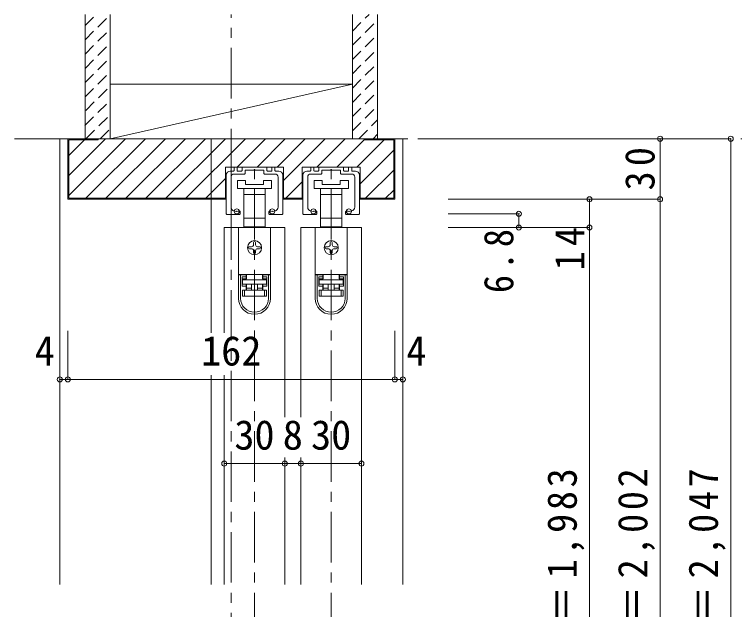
# Model space of a CAD drawing. Units: millimetres, scale not verified. Extents: x -957 to 993, y -689 to 708.
# Drawn here: x -131.9 to 225, y -223.3 to 71.7 of the extents above; entities that cross this region are included whole.
import ezdxf
from ezdxf.enums import TextEntityAlignment as Align

# ---------------------------------------------------------------- set-up
doc = ezdxf.new("R2010")
doc.units = ezdxf.units.MM
doc.header["$LTSCALE"] = 5
doc.header["$PDMODE"] = 32
doc.header["$PDSIZE"] = 2.5
doc.linetypes.add('CHAIN1', pattern=[8, 5, -1, 1, -1])
doc.linetypes.add('DASHED1', pattern=[1.8, 1.2, -0.6])
doc.layers.add('0-B_寸法', color=7, linetype='Continuous', lineweight=9)
doc.styles.add('ＭＳ ゴシック', font='')
doc.styles.get('ＭＳ ゴシック').set_extended_font_data('MS Gothic')

# ---------------------------------------------------------------- blocks, each defined once
blk = doc.blocks.new('01')
at = {"layer": '0-B_寸法'}
for p, q in [((-10.15, 6.02), (-10.15, 7.42)), ((-8.95, 7.72), (-9.85, 7.72)), ((-8.65, 6.02), (-8.65, 7.42)), ((-6.15, 7.42), (-6.15, 6.02)), ((-5.85, 7.72), (5.85, 7.72)), ((6.15, 7.42), (6.15, 6.02)), ((8.65, 6.02), (8.65, 7.42)), ((8.95, 7.72), (9.85, 7.72)), ((10.15, 6.02), (10.15, 7.42)), ((-14, 3.72), (-14, -15.48)), ((-12, 5.72), (-10.45, 5.72)), ((-10.15, 4.22), (-4.95, 4.22)), ((-6.45, 5.72), (-8.35, 5.72)), ((-4.65, 4.52), (-4.65, 5.92)), ((-4.35, 6.22), (-0.3, 6.22)), ((0, 6.52), (-0.3, 6.22)), ((0, 6.52), (0.3, 6.22)), ((4.35, 6.22), (0.3, 6.22)), ((4.65, 4.52), (4.65, 5.92)), ((10.15, 4.22), (4.95, 4.22)), ((6.45, 5.72), (8.35, 5.72)), ((12, 5.72), (10.45, 5.72)), ((14, 3.72), (14, -15.48)), ((-11.65, 2.72), (-11.65, -12.157)), ((11.65, 2.72), (11.65, -12.157)), ((-13.7, -15.78), (-7.45, -15.78)), ((-7.15, -15.48), (-7.15, -14.405)), ((7.15, -15.48), (7.15, -14.405)), ((13.7, -15.78), (7.45, -15.78))]:
    blk.add_line(p, q, dxfattribs=at)
for centre, radius, start, end in [((-9.85, 7.42), 0.3, 90, 180), ((-8.95, 7.42), 0.3, 0, 90), ((-5.85, 7.42), 0.3, 90, 180), ((5.85, 7.42), 0.3, 0, 90), ((8.95, 7.42), 0.3, 90, 180), ((9.85, 7.42), 0.3, 0, 90), ((-12, 3.72), 2, 90, 180), ((-10.15, 2.72), 1.5, 90, 180), ((-10.45, 6.02), 0.3, 270, 0), ((-8.35, 6.02), 0.3, 180, 270), ((-6.45, 6.02), 0.3, 270, 0), ((-4.95, 4.52), 0.3, 270, 0), ((-4.35, 5.92), 0.3, 90, 180), ((4.35, 5.92), 0.3, 0, 90), ((4.95, 4.52), 0.3, 180, 270), ((6.45, 6.02), 0.3, 180, 270), ((8.35, 6.02), 0.3, 270, 0), ((10.45, 6.02), 0.3, 180, 270), ((10.15, 2.72), 1.5, 0, 90), ((12, 3.72), 2, 0, 90), ((-9.65, -12.157), 2, 180, 253.54075), ((-8.8, -9.28), 5, 253.54075, 284.75682), ((-7.45, -14.405), 0.3, 0, 104.75682), ((7.45, -14.405), 0.3, 75.24318, 180), ((8.8, -9.28), 5, 255.24318, 286.45925), ((9.65, -12.157), 2, 286.45925, 0), ((-13.7, -15.48), 0.3, 180, 270), ((-7.45, -15.48), 0.3, 270, 0), ((7.45, -15.48), 0.3, 180, 270), ((13.7, -15.48), 0.3, 270, 0)]:
    blk.add_arc(centre, radius, start, end, dxfattribs=at)
for p in [(-8.8, -14.28), (8.8, -14.28)]:
    blk.add_point(p, dxfattribs=at)

msp = doc.modelspace()

# ---------------------------------------------------------------- linework, layer by layer
at = {"layer": '0-B_寸法'}
for p, q in [((-96.942, 10.058), (-96.942, 71.709)), ((-84.442, 10.058), (-84.442, 71.709)), ((35.558, 10.058), (35.558, 71.709)), ((48.058, 10.058), (48.058, 71.709)), ((-84.442, 10.058), (35.558, 37.058)), ((-84.442, 37.058), (35.558, 37.058)), ((-109.442, 10.058), (-109.442, -210.942)), ((-109.442, 10.058), (-105.442, 10.058)), ((56.558, 10.058), (-105.442, 10.058)), ((-105.442, -19.942), (-105.442, 10.058)), ((-104.942, -8.116), (-86.769, 10.058)), ((-104.942, -18.015), (-76.87, 10.058)), ((-90.442, 9.558), (-104.942, 9.558)), ((-104.942, -19.442), (-104.942, 9.558)), ((-104.942, 1.784), (-97.169, 9.558)), ((-96.47, -19.442), (-66.97, 10.058)), ((-90.442, 10.058), (-90.442, 9.558)), ((-86.571, -19.442), (-57.071, 10.058)), ((-84.442, 10.058), (35.558, 10.058)), ((-76.671, -19.442), (-47.171, 10.058)), ((-66.772, -19.442), (-37.272, 10.058)), ((-56.872, -19.442), (-27.372, 10.058)), ((-46.973, -19.442), (-17.473, 10.058)), ((-34.442, 10.058), (-34.442, -86.088)), ((-21.573, -3.942), (-7.573, 10.058)), ((-11.674, -3.942), (2.326, 10.058)), ((-1.774, -3.942), (12.226, 10.058)), ((1.458, -10.61), (22.125, 10.058)), ((18.025, -3.942), (32.025, 10.058)), ((27.924, -3.942), (41.558, 9.691)), ((51.324, 9.558), (37.824, -3.942)), ((41.558, 9.558), (41.558, 10.058)), ((41.558, 9.558), (56.058, 9.558)), ((56.058, -19.442), (56.058, 9.558)), ((56.558, -19.942), (56.558, 10.058)), ((223.058, 10.058), (83.058, 10.058)), ((188.058, 10.058), (188.058, -19.942)), ((223.058, -439.942), (223.058, 10.058)), ((39.458, -12.208), (56.058, 4.392)), ((-27.342, -19.942), (-27.342, -3.942)), ((10.658, -19.942), (10.658, -3.942)), ((42.123, -19.442), (56.058, -5.507)), ((-37.073, -19.442), (-27.342, -9.711)), ((-21.442, -10.642), (-21.442, -14.642)), ((-17.442, -10.642), (-21.442, -10.642)), ((-17.442, -12.642), (-17.442, -10.642)), ((-8.442, -10.642), (-8.442, -12.642)), ((-4.442, -10.642), (-8.442, -10.642)), ((-4.442, -14.642), (-4.442, -10.642)), ((16.558, -10.642), (16.558, -14.642)), ((20.558, -10.642), (16.558, -10.642)), ((20.558, -12.642), (20.558, -10.642)), ((29.558, -10.642), (29.558, -12.642)), ((33.558, -10.642), (29.558, -10.642)), ((33.558, -14.642), (33.558, -10.642)), ((-8.442, -12.642), (-17.442, -12.642)), ((2.525, -19.442), (10.658, -11.309)), ((29.558, -12.642), (20.558, -12.642)), ((-21.442, -14.642), (-12.942, -14.642)), ((-18.192, -14.642), (-18.192, -17.642)), ((-18.192, -17.642), (-18.192, -29.242)), ((-18.192, -17.642), (-12.942, -17.642)), ((-12.942, -14.642), (-4.442, -14.642)), ((-12.942, -17.642), (-7.692, -17.642)), ((-7.692, -17.642), (-7.692, -14.642)), ((-7.692, -29.242), (-7.692, -17.642)), ((16.558, -14.642), (25.058, -14.642)), ((19.808, -14.642), (19.808, -17.642)), ((19.808, -17.642), (19.808, -29.242)), ((19.808, -17.642), (25.058, -17.642)), ((25.058, -14.642), (33.558, -14.642)), ((25.058, -17.642), (30.308, -17.642)), ((30.308, -17.642), (30.308, -14.642)), ((30.308, -29.242), (30.308, -17.642)), ((52.022, -19.442), (56.058, -15.407)), ((-27.342, -19.942), (-105.442, -19.942)), ((-104.942, -19.442), (-27.342, -19.442)), ((10.658, -19.442), (1.458, -19.442)), ((10.658, -19.942), (1.458, -19.942)), ((56.058, -19.442), (39.458, -19.442)), ((56.558, -19.942), (39.458, -19.942)), ((188.058, -19.942), (83.058, -19.942)), ((153.058, -19.942), (153.058, -33.942)), ((188.058, -439.942), (188.058, -19.942)), ((118.058, -27.142), (83.058, -27.142)), ((118.058, -27.142), (118.058, -33.942)), ((-18.192, -29.242), (-18.192, -33.642)), ((-12.942, -29.242), (-18.192, -29.242)), ((-7.692, -29.242), (-12.942, -29.242)), ((-7.692, -33.642), (-7.692, -29.242)), ((19.808, -29.242), (19.808, -33.642)), ((25.058, -29.242), (19.808, -29.242)), ((30.308, -29.242), (25.058, -29.242)), ((30.308, -33.642), (30.308, -29.242)), ((2.058, -33.942), (-27.942, -33.942)), ((-27.942, -33.942), (-27.942, -86.088)), ((-20.842, -33.942), (-20.842, -57.242)), ((-5.042, -33.942), (-20.842, -33.942)), ((-18.192, -33.642), (-16.942, -33.642)), ((-8.942, -33.942), (-8.942, -33.642)), ((-8.942, -33.642), (-7.692, -33.642)), ((-5.042, -33.942), (-5.042, -57.242)), ((2.058, -33.942), (2.058, -127.942)), ((10.058, -33.942), (10.058, -127.942)), ((40.058, -33.942), (10.058, -33.942)), ((17.158, -33.942), (17.158, -57.242)), ((32.958, -33.942), (17.158, -33.942)), ((19.808, -33.642), (21.058, -33.642)), ((29.058, -33.942), (29.058, -33.642)), ((29.058, -33.642), (30.308, -33.642)), ((32.958, -33.942), (32.958, -57.242)), ((40.058, -33.942), (40.058, -210.942)), ((153.058, -33.942), (83.058, -33.942)), ((153.058, -33.942), (153.058, -419.942)), ((-13.442, -41.442), (-13.442, -42.442)), ((-12.442, -42.442), (-12.442, -41.442)), ((24.558, -41.442), (24.558, -42.442)), ((25.558, -42.442), (25.558, -41.442)), ((-14.442, -43.442), (-15.442, -43.442)), ((-15.442, -44.442), (-14.442, -44.442)), ((-13.442, -45.442), (-13.442, -46.442)), ((-12.442, -46.442), (-12.442, -45.442)), ((-10.442, -43.442), (-11.442, -43.442)), ((-11.442, -44.442), (-10.442, -44.442)), ((23.558, -43.442), (22.558, -43.442)), ((22.558, -44.442), (23.558, -44.442)), ((24.558, -45.442), (24.558, -46.442)), ((25.558, -46.442), (25.558, -45.442)), ((27.558, -43.442), (26.558, -43.442)), ((26.558, -44.442), (27.558, -44.442)), ((-20.842, -57.242), (-20.842, -57.342)), ((-5.042, -57.242), (-20.842, -57.242)), ((-20.842, -57.342), (-20.842, -69.042)), ((-19.842, -57.342), (-20.842, -57.342)), ((-19.842, -69.042), (-19.842, -57.342)), ((-17.142, -57.342), (-19.842, -57.342)), ((-19.042, -58.342), (-17.142, -58.342)), ((-19.042, -58.342), (-19.042, -63.042)), ((-17.142, -59.342), (-19.042, -59.342)), ((-16.942, -59.442), (-18.842, -59.442)), ((-18.842, -59.442), (-18.842, -59.942)), ((-17.842, -57.342), (-17.842, -57.242)), ((-17.142, -57.342), (-17.142, -58.342)), ((-17.142, -58.342), (-17.142, -59.342)), ((-16.942, -59.442), (-16.942, -57.242)), ((-8.942, -57.242), (-8.942, -59.442)), ((-7.042, -59.442), (-8.942, -59.442)), ((-8.742, -58.342), (-8.742, -57.342)), ((-6.042, -57.342), (-8.742, -57.342)), ((-8.742, -58.342), (-6.842, -58.342)), ((-8.042, -57.242), (-8.042, -57.342)), ((-7.042, -59.942), (-7.042, -59.442)), ((-6.842, -63.042), (-6.842, -58.342)), ((-5.042, -57.242), (-5.042, -57.342)), ((-5.042, -69.042), (-5.042, -57.342)), ((17.158, -57.242), (17.158, -57.342)), ((32.958, -57.242), (17.158, -57.242)), ((17.158, -57.342), (17.158, -69.042)), ((18.158, -57.342), (17.158, -57.342)), ((18.158, -69.042), (18.158, -57.342)), ((20.858, -57.342), (18.158, -57.342)), ((18.958, -58.342), (20.858, -58.342)), ((18.958, -58.342), (18.958, -63.042)), ((20.858, -59.342), (18.958, -59.342)), ((21.058, -59.442), (19.158, -59.442)), ((19.158, -59.442), (19.158, -59.942)), ((20.158, -57.342), (20.158, -57.242)), ((20.858, -57.342), (20.858, -58.342)), ((20.858, -58.342), (20.858, -59.342)), ((21.058, -59.442), (21.058, -57.242)), ((29.058, -57.242), (29.058, -59.442)), ((30.958, -59.442), (29.058, -59.442)), ((29.258, -58.342), (29.258, -57.342)), ((31.958, -57.342), (29.258, -57.342)), ((29.258, -58.342), (31.158, -58.342)), ((29.958, -57.242), (29.958, -57.342)), ((30.958, -59.942), (30.958, -59.442)), ((31.158, -63.042), (31.158, -58.342)), ((32.958, -57.242), (32.958, -57.342)), ((32.958, -69.042), (32.958, -57.342)), ((-17.142, -63.042), (-19.042, -63.042)), ((-17.142, -63.042), (-17.142, -64.942)), ((-16.942, -63.942), (-16.942, -61.942)), ((-16.942, -63.942), (-14.442, -63.942)), ((-16.942, -64.942), (-16.942, -63.942)), ((-14.442, -61.942), (-14.442, -64.942)), ((-11.442, -61.942), (-11.442, -64.942)), ((-8.942, -61.942), (-8.942, -63.942)), ((-8.742, -62.042), (-6.842, -62.042)), ((-8.742, -63.042), (-8.742, -62.042)), ((-8.742, -64.942), (-8.742, -63.042)), ((-6.842, -63.042), (-8.742, -63.042)), ((20.858, -63.042), (18.958, -63.042)), ((20.858, -63.042), (20.858, -64.942)), ((21.058, -63.942), (21.058, -61.942)), ((21.058, -63.942), (23.558, -63.942)), ((21.058, -64.942), (21.058, -63.942)), ((23.558, -61.942), (23.558, -64.942)), ((26.558, -61.942), (26.558, -64.942)), ((29.058, -61.942), (29.058, -63.942)), ((29.258, -62.042), (31.158, -62.042)), ((29.258, -63.042), (29.258, -62.042)), ((29.258, -64.942), (29.258, -63.042)), ((31.158, -63.042), (29.258, -63.042)), ((-18.842, -67.942), (-18.842, -64.942)), ((-18.842, -64.942), (-17.842, -64.942)), ((-17.842, -64.942), (-17.842, -67.942)), ((-17.842, -64.942), (-8.042, -64.942)), ((-8.042, -67.942), (-8.042, -64.942)), ((-8.042, -64.942), (-7.042, -64.942)), ((-7.042, -64.942), (-7.042, -67.942)), ((19.158, -67.942), (19.158, -64.942)), ((19.158, -64.942), (20.158, -64.942)), ((20.158, -64.942), (20.158, -67.942)), ((20.158, -64.942), (29.958, -64.942)), ((29.958, -67.942), (29.958, -64.942)), ((29.958, -64.942), (30.958, -64.942)), ((30.958, -64.942), (30.958, -67.942)), ((-17.842, -67.942), (-18.842, -67.942)), ((-8.042, -67.942), (-17.842, -67.942)), ((-7.042, -67.942), (-8.042, -67.942)), ((20.158, -67.942), (19.158, -67.942)), ((29.958, -67.942), (20.158, -67.942)), ((30.958, -67.942), (29.958, -67.942)), ((-105.442, -109.246), (-105.442, -85.188)), ((56.558, -109.246), (56.558, -88.688)), ((-105.442, -109.246), (56.558, -109.246)), ((-34.442, -107.125), (-34.442, -210.942)), ((-27.942, -107.125), (-27.942, -210.942)), ((2.058, -147.942), (2.058, -210.942)), ((10.058, -147.942), (10.058, -210.942)), ((-27.942, -150.942), (40.058, -150.942))]:
    msp.add_line(p, q, dxfattribs=at)
at = {"layer": '0-B_寸法', "linetype": 'DASHED1'}
for p, q in [((-96.942, 66.163), (-91.396, 71.709)), ((-96.942, 59.091), (-84.442, 71.591)), ((35.558, 63.454), (43.812, 71.709)), ((35.558, 56.383), (48.058, 68.883)), ((-96.942, 52.02), (-84.442, 64.52)), ((35.558, 49.312), (48.058, 61.812)), ((-96.942, 44.949), (-84.442, 57.449)), ((35.558, 42.241), (48.058, 54.741)), ((-96.942, 37.878), (-84.442, 50.378)), ((35.558, 35.17), (48.058, 47.67)), ((-96.942, 30.807), (-84.442, 43.307)), ((35.558, 28.099), (48.058, 40.599)), ((-96.621, 24.058), (-84.442, 36.236)), ((35.558, 21.028), (48.058, 33.528)), ((-96.97, 16.637), (-84.442, 29.165)), ((35.558, 13.957), (48.058, 26.457)), ((-96.479, 10.058), (-84.442, 22.094)), ((38.73, 10.058), (48.058, 19.386)), ((-89.408, 10.058), (-84.442, 15.023)), ((45.801, 10.058), (48.058, 12.315))]:
    msp.add_line(p, q, dxfattribs=at)
at = {"layer": '0-B_寸法', "linetype": 'CHAIN1'}
for p, q in [((-24.442, -449.942), (-24.442, 71.709)), ((-131.942, 10.058), (242.058, 10.058)), ((-12.942, -439.942), (-12.942, -3.942)), ((25.058, -439.942), (25.058, -3.942))]:
    msp.add_line(p, q, dxfattribs=at)
at = {"layer": '0-B_寸法', "color": 4}
for p, q in [((-109.442, -109.246), (-109.442, -85.188)), ((-105.442, -109.246), (-105.442, -85.188)), ((56.558, -109.246), (56.558, -85.188)), ((60.558, -109.246), (60.558, -85.188)), ((-109.442, -109.246), (-105.442, -109.246)), ((56.558, -109.246), (60.558, -109.246))]:
    msp.add_line(p, q, dxfattribs=at)
at = {"layer": '0-B_寸法'}
for points in [[(60.558, -210.942), (60.558, 10.058), (56.558, 10.058)], [(1.458, -19.942), (1.458, -3.942), (-27.342, -3.942)], [(39.458, -19.942), (39.458, -3.942), (10.658, -3.942)], [(-8.942, -33.642), (-16.942, -33.642), (-16.942, -33.942)], [(29.058, -33.642), (21.058, -33.642), (21.058, -33.942)], [(-6.842, -59.342), (-8.742, -59.342), (-8.742, -58.342)], [(-5.042, -57.342), (-6.042, -57.342), (-6.042, -69.042)], [(31.158, -59.342), (29.258, -59.342), (29.258, -58.342)], [(32.958, -57.342), (31.958, -57.342), (31.958, -69.042)], [(-19.042, -62.042), (-17.142, -62.042), (-17.142, -63.042)], [(-11.442, -63.942), (-8.942, -63.942), (-8.942, -64.942)], [(18.958, -62.042), (20.858, -62.042), (20.858, -63.042)], [(26.558, -63.942), (29.058, -63.942), (29.058, -64.942)]]:
    msp.add_lwpolyline(points, dxfattribs=at)
for points in [[(-7.042, -61.942), (-18.842, -61.942), (-18.842, -59.942), (-7.042, -59.942)], [(30.958, -61.942), (19.158, -61.942), (19.158, -59.942), (30.958, -59.942)]]:
    msp.add_lwpolyline(points, close=True, dxfattribs=at)
for centre in [(-12.942, -43.942), (25.058, -43.942)]:
    msp.add_circle(centre, 3.5, dxfattribs=at)
for centre, radius, start, end in [((-14.442, -42.442), 1, 270, 0), ((-12.942, -41.442), 0.5, 90, 180), ((-12.942, -41.442), 0.5, 0, 90), ((-11.442, -42.442), 1, 180, 270), ((23.558, -42.442), 1, 270, 0), ((25.058, -41.442), 0.5, 90, 180), ((25.058, -41.442), 0.5, 0, 90), ((26.558, -42.442), 1, 180, 270), ((-15.442, -43.942), 0.5, 90, 180), ((-15.442, -43.942), 0.5, 180, 270), ((-14.442, -45.442), 1, 0, 90), ((-11.442, -45.442), 1, 90, 180), ((-10.442, -43.942), 0.5, 0, 90), ((-10.442, -43.942), 0.5, 270, 0), ((22.558, -43.942), 0.5, 90, 180), ((22.558, -43.942), 0.5, 180, 270), ((23.558, -45.442), 1, 0, 90), ((26.558, -45.442), 1, 90, 180), ((27.558, -43.942), 0.5, 0, 90), ((27.558, -43.942), 0.5, 270, 0), ((-12.942, -46.442), 0.5, 180, 270), ((-12.942, -46.442), 0.5, 270, 0), ((25.058, -46.442), 0.5, 180, 270), ((25.058, -46.442), 0.5, 270, 0), ((-12.942, -69.042), 7.9, 180, 0), ((-12.942, -69.042), 6.9, 180, 0), ((25.058, -69.042), 7.9, 180, 0), ((25.058, -69.042), 6.9, 180, 0)]:
    msp.add_arc(centre, radius, start, end, dxfattribs=at)
for p in [(188.058, 10.058), (223.058, 10.058), (153.058, -19.942), (188.058, -19.942), (118.058, -27.142), (118.058, -33.942), (153.058, -33.942), (-109.442, -109.246), (-105.442, -109.246), (56.558, -109.246), (60.558, -109.246), (-27.942, -150.942), (2.058, -150.942), (10.058, -150.942), (40.058, -150.942)]:
    msp.add_point(p, dxfattribs=at)

# ---------------------------------------------------------------- block references
for p in [(-12.942, -11.662), (25.058, -11.662)]:
    msp.add_blockref('01', p, dxfattribs=at)

# ---------------------------------------------------------------- texts
at = {"layer": '0-B_寸法', "style": 'ＭＳ ゴシック'}
for s, p in [('4', (-121.912, -106.746)), ('162', (-39.442, -106.746)), ('4', (62.304, -106.746)), ('30', (-22.942, -148.442)), ('8', (1.058, -148.442)), ('30', (15.058, -148.442))]:
    msp.add_text(s, height=14.66, dxfattribs=at).set_placement(p, align=Align.BOTTOM_LEFT)
at = {"layer": '0-B_寸法', "char_height": 14.66, "attachment_point": 7, "rotation": 90, "style": 'ＭＳ ゴシック'}
for s, insert in [('\\T1.27;\\W0.95;30', (185.558, -15.567)), ('\\T1.27;\\W0.9;6.8', (115.558, -66.442)), ('\\T1.27;\\W0.95;14', (150.558, -55.192)), ('\\T1.19;\\W0.95;ＤＨ＝1,983', (150.558, -275.692)), ('\\T1.19;\\W0.95;枠内＝2,002', (185.558, -275.692)), ('\\T1.19;\\W0.95;枠外＝2,047', (220.558, -275.692))]:
    msp.add_mtext(s, dxfattribs=dict(at, insert=insert))

doc.saveas('drawing.dxf')
